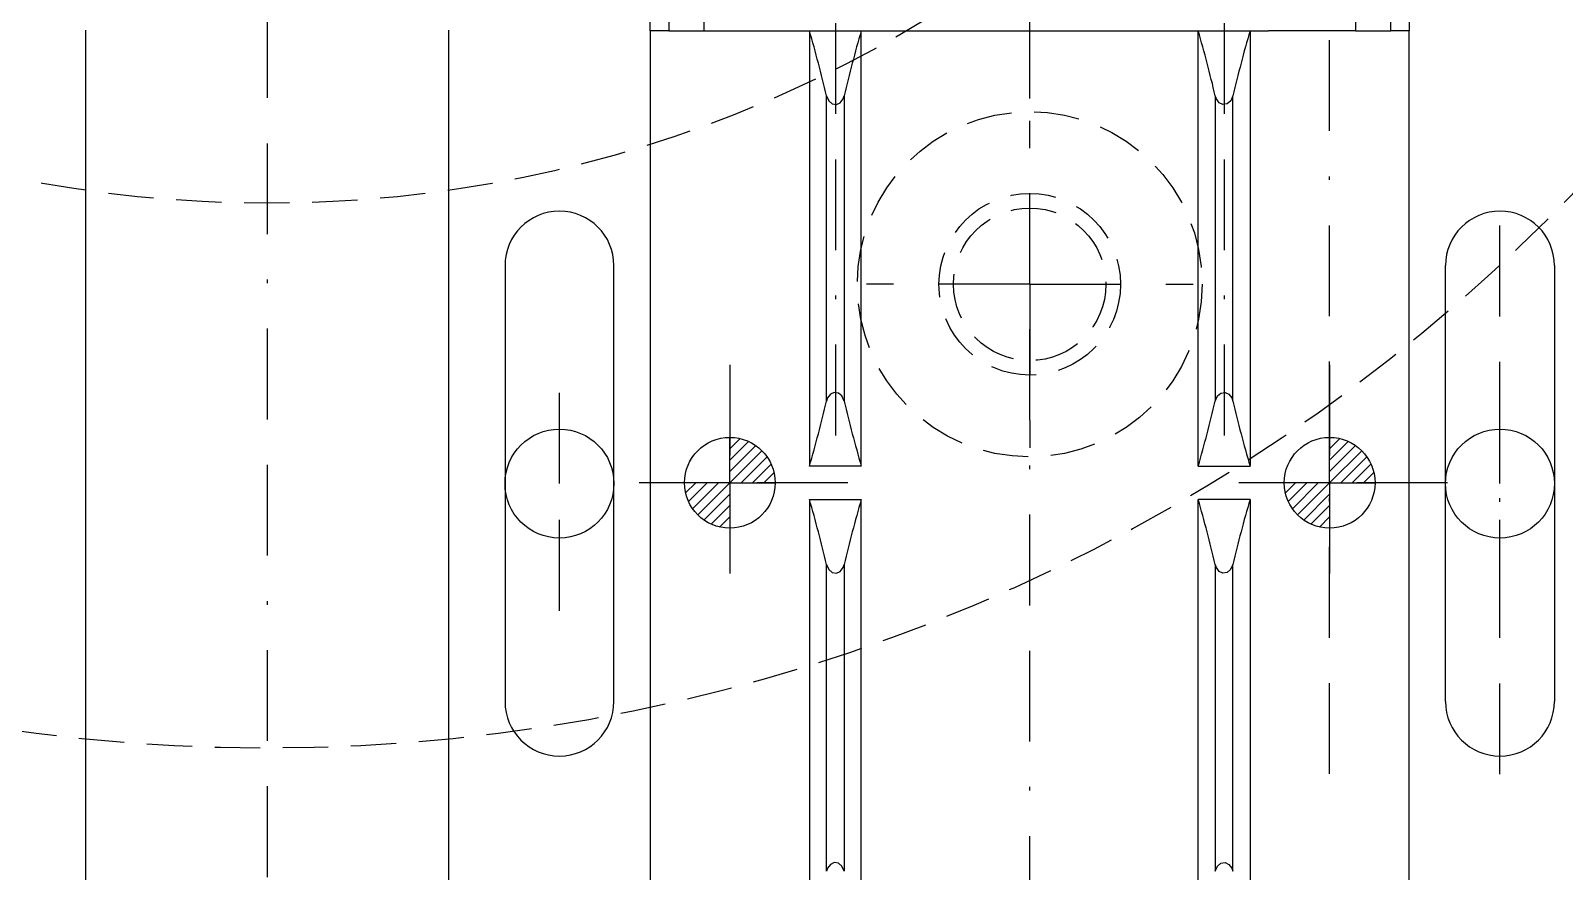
# Model space of a CAD drawing. Extents: x -430 to 437, y -440 to 538.
# Drawn here: x 209.81 to 252.06, y -243.99 to -220.85 of the extents above; entities that cross this region are included whole.
import ezdxf

# ---------------------------------------------------------------- set-up
doc = ezdxf.new("R2010")
doc.units = 0
doc.linetypes.add('BORDER', pattern=[8.75, 2.5, -1.25, 2.5, -1.25, 0, -1.25])
doc.linetypes.add('HIDDEN', pattern=[1.875, 1.25, -0.625])
doc.layers.add('1', color=7, linetype='CONTINUOUS')
doc.layers.add('2', color=7, linetype='CONTINUOUS')

msp = doc.modelspace()

# ---------------------------------------------------------------- linework, layer by layer
at = {"layer": '1', "color": 141, "linetype": 'BORDER'}
for p, q in [((216.3318, -394.6018), (216.3318, 13.3982)), ((216.3318, -394.6018), (216.3318, 13.3982)), ((237.3318, -249.2698), (237.3318, -206.6118)), ((237.3318, -222.6712), (237.3318, -216.6712)), ((245.5938, -241.3104), (245.5938, -218.8526)), ((250.2868, -241.317), (250.2868, -225.317)), ((224.3768, -233.317), (224.3768, -229.817)), ((250.2868, -233.317), (250.2868, -229.817)), ((229.0698, -230.0459), (229.0698, -233.2959)), ((245.5938, -230.0459), (245.5938, -233.2959)), ((224.3768, -236.817), (224.3768, -233.317)), ((229.0698, -233.2959), (225.8198, -233.2959)), ((232.3198, -233.2959), (229.0698, -233.2959)), ((229.0698, -233.2959), (229.0698, -236.5459)), ((245.5938, -233.2959), (242.3438, -233.2959)), ((248.8438, -233.2959), (245.5938, -233.2959)), ((245.5938, -233.2959), (245.5938, -236.5459)), ((250.2868, -236.817), (250.2868, -233.317))]:
    msp.add_line(p, q, dxfattribs=at)
at = {"layer": '1', "color": 7, "linetype": 'CONTINUOUS'}
for p, q in [((226.8768, -220.8518), (226.8768, -215.7518)), ((227.3868, -215.7518), (227.3868, -220.8518)), ((228.3558, -215.7518), (228.3558, -220.8518)), ((246.3078, -215.7518), (246.3078, -220.8518)), ((247.2768, -220.8518), (247.2768, -215.7518)), ((247.7868, -215.7518), (247.7868, -220.8518)), ((227.3868, -220.8518), (226.8768, -220.8518)), ((226.8768, -220.8518), (226.8768, -245.7822)), ((227.3868, -220.8518), (228.3558, -220.8518)), ((228.3558, -220.8513), (230.7528, -220.8513)), ((230.7528, -220.8518), (243.9108, -220.8518)), ((246.3078, -220.8513), (243.9108, -220.8513)), ((246.3078, -220.8518), (247.2768, -220.8518)), ((247.7868, -220.8518), (247.2768, -220.8518)), ((247.7868, -245.7822), (247.7868, -220.8518))]:
    msp.add_line(p, q, dxfattribs=at)
at = {"layer": '1', "color": 71, "linetype": 'CONTINUOUS'}
for p, q in [((211.3318, -274.1978), (211.3318, -220.8318)), ((221.3318, -274.1978), (221.3318, -220.8318))]:
    msp.add_line(p, q, dxfattribs=at)
at = {"layer": '1', "color": 121, "linetype": 'CONTINUOUS'}
for p, q in [((228.3558, -220.8518), (228.3558, -220.8513)), ((230.7528, -220.8513), (230.7528, -220.8518)), ((243.9108, -220.8513), (243.9108, -220.8506)), ((246.3078, -220.8518), (246.3078, -220.8513)), ((229.0698, -233.2959), (229.0698, -232.0459)), ((229.3504, -232.0778), (229.0698, -232.3584)), ((229.5841, -232.1566), (229.0698, -232.6709)), ((229.7835, -232.2697), (229.0698, -232.9834)), ((245.5938, -233.2959), (245.5938, -232.0459)), ((245.8744, -232.0778), (245.5938, -232.3584)), ((246.1081, -232.1566), (245.5938, -232.6709)), ((246.3075, -232.2697), (245.5938, -232.9834)), ((229.9537, -232.412), (229.0698, -233.2959)), ((230.096, -232.5822), (229.3823, -233.2959)), ((230.2091, -232.7816), (229.6948, -233.2959)), ((246.4777, -232.412), (245.5938, -233.2959)), ((246.62, -232.5822), (245.9063, -233.2959)), ((246.7331, -232.7816), (246.2188, -233.2959)), ((230.2879, -233.0153), (230.0073, -233.2959)), ((246.8119, -233.0153), (246.5313, -233.2959)), ((229.0698, -233.2959), (227.8198, -233.2959)), ((227.8517, -233.5765), (228.1323, -233.2959)), ((227.9305, -233.8102), (228.4448, -233.2959)), ((228.0436, -234.0096), (228.7573, -233.2959)), ((228.1859, -234.1798), (229.0698, -233.2959)), ((228.3561, -234.3221), (229.0698, -233.6084)), ((229.0698, -233.2959), (230.3198, -233.2959)), ((229.0698, -233.2959), (229.0698, -234.5459)), ((245.5938, -233.2959), (244.3438, -233.2959)), ((244.3757, -233.5765), (244.6563, -233.2959)), ((244.4545, -233.8102), (244.9688, -233.2959)), ((244.5676, -234.0096), (245.2813, -233.2959)), ((244.7099, -234.1798), (245.5938, -233.2959)), ((244.8801, -234.3221), (245.5938, -233.6084)), ((245.5938, -233.2959), (246.8438, -233.2959)), ((245.5938, -233.2959), (245.5938, -234.5459)), ((228.5555, -234.4352), (229.0698, -233.9209)), ((245.0795, -234.4352), (245.5938, -233.9209)), ((228.7892, -234.514), (229.0698, -234.2334)), ((245.3132, -234.514), (245.5938, -234.2334))]:
    msp.add_line(p, q, dxfattribs=at)
at = {"layer": '1', "color": 254, "linetype": 'CONTINUOUS'}
for p, q in [((222.8768, -227.317), (222.8768, -239.317)), ((225.8768, -239.317), (225.8768, -227.317)), ((248.7868, -239.317), (248.7868, -227.317)), ((251.7868, -227.317), (251.7868, -239.317))]:
    msp.add_line(p, q, dxfattribs=at)
at = {"layer": '1', "color": 213, "linetype": 'CONTINUOUS'}
for p, q in [((232.6908, -232.8386), (231.2628, -232.8386)), ((241.9728, -232.8386), (243.4008, -232.8386)), ((231.2628, -233.7531), (232.6908, -233.7531)), ((243.4008, -233.7531), (241.9728, -233.7531))]:
    msp.add_line(p, q, dxfattribs=at)
at = {"layer": '1', "color": 141, "linetype": 'HIDDEN'}
for radius in [50, 35]:
    msp.add_circle((216.3318, -190.6018), radius, dxfattribs=at)
at = {"layer": '1', "color": 121, "linetype": 'HIDDEN'}
msp.add_circle((237.3318, -227.8318), 4.75, dxfattribs=at)
at = {"layer": '1', "color": 254, "linetype": 'CONTINUOUS'}
for centre in [(224.3768, -233.317), (250.2868, -233.317)]:
    msp.add_circle(centre, 1.5, dxfattribs=at)
at = {"layer": '1', "color": 121, "linetype": 'CONTINUOUS'}
for centre in [(229.0698, -233.2959), (245.5938, -233.2959)]:
    msp.add_circle(centre, 1.25, dxfattribs=at)
at = {"layer": '1', "color": 254, "linetype": 'CONTINUOUS'}
for centre, start, end in [((224.3768, -227.317), 0, 180), ((250.2868, -227.317), 0, 180), ((224.3768, -239.317), 180, 0), ((250.2868, -239.317), 180, 0)]:
    msp.add_arc(centre, 1.5, start, end, dxfattribs=at)
at = {"layer": '2', "color": 7, "linetype": 'CONTINUOUS'}
for p, q in [((231.2628, -220.8533), (231.2628, -232.8386)), ((232.6908, -232.8386), (232.6908, -220.8518)), ((241.9728, -232.8386), (241.9728, -220.8518)), ((243.4008, -220.8533), (243.4008, -232.8386)), ((231.7325, -222.643), (231.7961, -222.7837)), ((231.7328, -231.0474), (231.7328, -222.6434)), ((232.1902, -222.7292), (232.2207, -222.643)), ((232.2209, -222.6411), (232.2209, -231.0474)), ((242.4428, -222.6411), (242.4428, -231.0474)), ((242.4734, -222.7292), (242.443, -222.643)), ((242.9311, -222.643), (242.8676, -222.7837)), ((242.9309, -231.0474), (242.9309, -222.6434)), ((231.7961, -222.7837), (231.8882, -222.8635)), ((231.8882, -222.8635), (232.0081, -222.8824)), ((232.0081, -222.8824), (232.1109, -222.8331)), ((232.1109, -222.8331), (232.1902, -222.7292)), ((242.5528, -222.8331), (242.4734, -222.7292)), ((242.6556, -222.8824), (242.5528, -222.8331)), ((242.7754, -222.8635), (242.6556, -222.8824)), ((242.8676, -222.7837), (242.7754, -222.8635)), ((231.7328, -231.0484), (231.7328, -227.4851)), ((232.2209, -227.4851), (232.2209, -231.0484)), ((242.4428, -227.4851), (242.4428, -231.0484)), ((242.9309, -231.0484), (242.9309, -227.4851)), ((231.7632, -230.9611), (231.7328, -231.0474)), ((231.8425, -230.8573), (231.7632, -230.9611)), ((231.9454, -230.808), (231.8425, -230.8573)), ((232.0652, -230.8269), (231.9454, -230.808)), ((232.1573, -230.9067), (232.0652, -230.8269)), ((232.2209, -231.0474), (232.1573, -230.9067)), ((242.4428, -231.0474), (242.5063, -230.9067)), ((242.5063, -230.9067), (242.5984, -230.8269)), ((242.5984, -230.8269), (242.7183, -230.808)), ((242.7183, -230.808), (242.8211, -230.8573)), ((242.8211, -230.8573), (242.9004, -230.9611)), ((242.9004, -230.9611), (242.9309, -231.0474)), ((231.2628, -233.7531), (231.2628, -240.4287)), ((232.6908, -240.4287), (232.6908, -233.7531)), ((241.9728, -240.4287), (241.9728, -233.7531)), ((243.4008, -233.7531), (243.4008, -240.4287)), ((231.7328, -239.1066), (231.7328, -235.5433)), ((231.7328, -240.4287), (231.7328, -235.5443)), ((231.7328, -235.5443), (231.7963, -235.685)), ((231.7963, -235.685), (231.8884, -235.7648)), ((232.0083, -235.7837), (232.1111, -235.7344)), ((232.1111, -235.7344), (232.1904, -235.6305)), ((232.1904, -235.6305), (232.2209, -235.5443)), ((232.2209, -235.5433), (232.2209, -239.1066)), ((232.2209, -235.5443), (232.2209, -240.4287)), ((242.4428, -235.5433), (242.4428, -239.1066)), ((242.4732, -235.6305), (242.4428, -235.5443)), ((242.4428, -235.5443), (242.4428, -240.4287)), ((242.5525, -235.7344), (242.4732, -235.6305)), ((242.6554, -235.7837), (242.5525, -235.7344)), ((242.8673, -235.685), (242.7752, -235.7648)), ((242.9309, -235.5443), (242.8673, -235.685)), ((242.9309, -239.1066), (242.9309, -235.5433)), ((242.9309, -240.4287), (242.9309, -235.5443)), ((231.8884, -235.7648), (232.0083, -235.7837)), ((242.7752, -235.7648), (242.6554, -235.7837)), ((231.2628, -239.1066), (231.2628, -245.7822)), ((231.7328, -243.991), (231.7328, -239.1066)), ((232.2209, -239.1066), (232.2209, -243.991)), ((232.6908, -245.7822), (232.6908, -239.1066)), ((241.9728, -245.7822), (241.9728, -239.1066)), ((242.4428, -239.1066), (242.4428, -243.991)), ((242.9309, -243.991), (242.9309, -239.1066)), ((243.4008, -239.1066), (243.4008, -245.7822)), ((231.9454, -243.7516), (231.8425, -243.8009)), ((232.0652, -243.7705), (231.9454, -243.7516)), ((232.1573, -243.8503), (232.0652, -243.7705)), ((242.5063, -243.8503), (242.5984, -243.7705)), ((242.5984, -243.7705), (242.7183, -243.7516)), ((242.7183, -243.7516), (242.8211, -243.8009)), ((231.7632, -243.9048), (231.7328, -243.991)), ((231.8425, -243.8009), (231.7632, -243.9048)), ((232.2209, -243.991), (232.1573, -243.8503)), ((242.4428, -243.991), (242.5063, -243.8503)), ((242.8211, -243.8009), (242.9004, -243.9048)), ((242.9004, -243.9048), (242.9309, -243.991))]:
    msp.add_line(p, q, dxfattribs=at)
at = {"layer": '2', "color": 141, "linetype": 'BORDER'}
for p, q in [((231.9768, -220.6422), (231.9768, -233.0474)), ((242.6868, -220.6422), (242.6868, -233.0474)), ((237.3318, -227.8318), (237.3318, -223.3318)), ((237.3318, -227.8318), (232.8318, -227.8318)), ((237.3318, -227.8318), (241.8318, -227.8318)), ((237.3318, -227.8318), (237.3318, -232.3318))]:
    msp.add_line(p, q, dxfattribs=at)
at = {"layer": '2', "color": 231, "linetype": 'HIDDEN'}
msp.add_circle((237.3318, -227.8318), 2.5, dxfattribs=at)
at = {"layer": '2', "color": 141, "linetype": 'HIDDEN'}
msp.add_circle((237.3318, -227.8318), 2.1, dxfattribs=at)
at = {"layer": '2', "color": 7, "linetype": 'CONTINUOUS'}
for centre, start, end in [((198.6143, -230.3832), 13.15478, 16.27476), ((265.3389, -230.3832), 163.72524, 166.84522), ((209.3248, -230.3832), 13.15478, 16.27476), ((276.0493, -230.3832), 163.72524, 166.84522), ((198.6145, -223.3071), 343.72524, 346.84522), ((265.3391, -223.3071), 193.15478, 196.27476), ((209.3245, -223.3071), 343.72524, 346.84522), ((276.0491, -223.3071), 193.15478, 196.27476), ((198.6145, -243.2845), 13.15478, 16.27476), ((265.3391, -243.2845), 163.72524, 166.84522), ((209.3245, -243.2845), 13.15478, 16.27476), ((276.0491, -243.2845), 163.72524, 166.84522)]:
    msp.add_arc(centre, 34.0109, start, end, dxfattribs=at)

doc.saveas('drawing.dxf')
